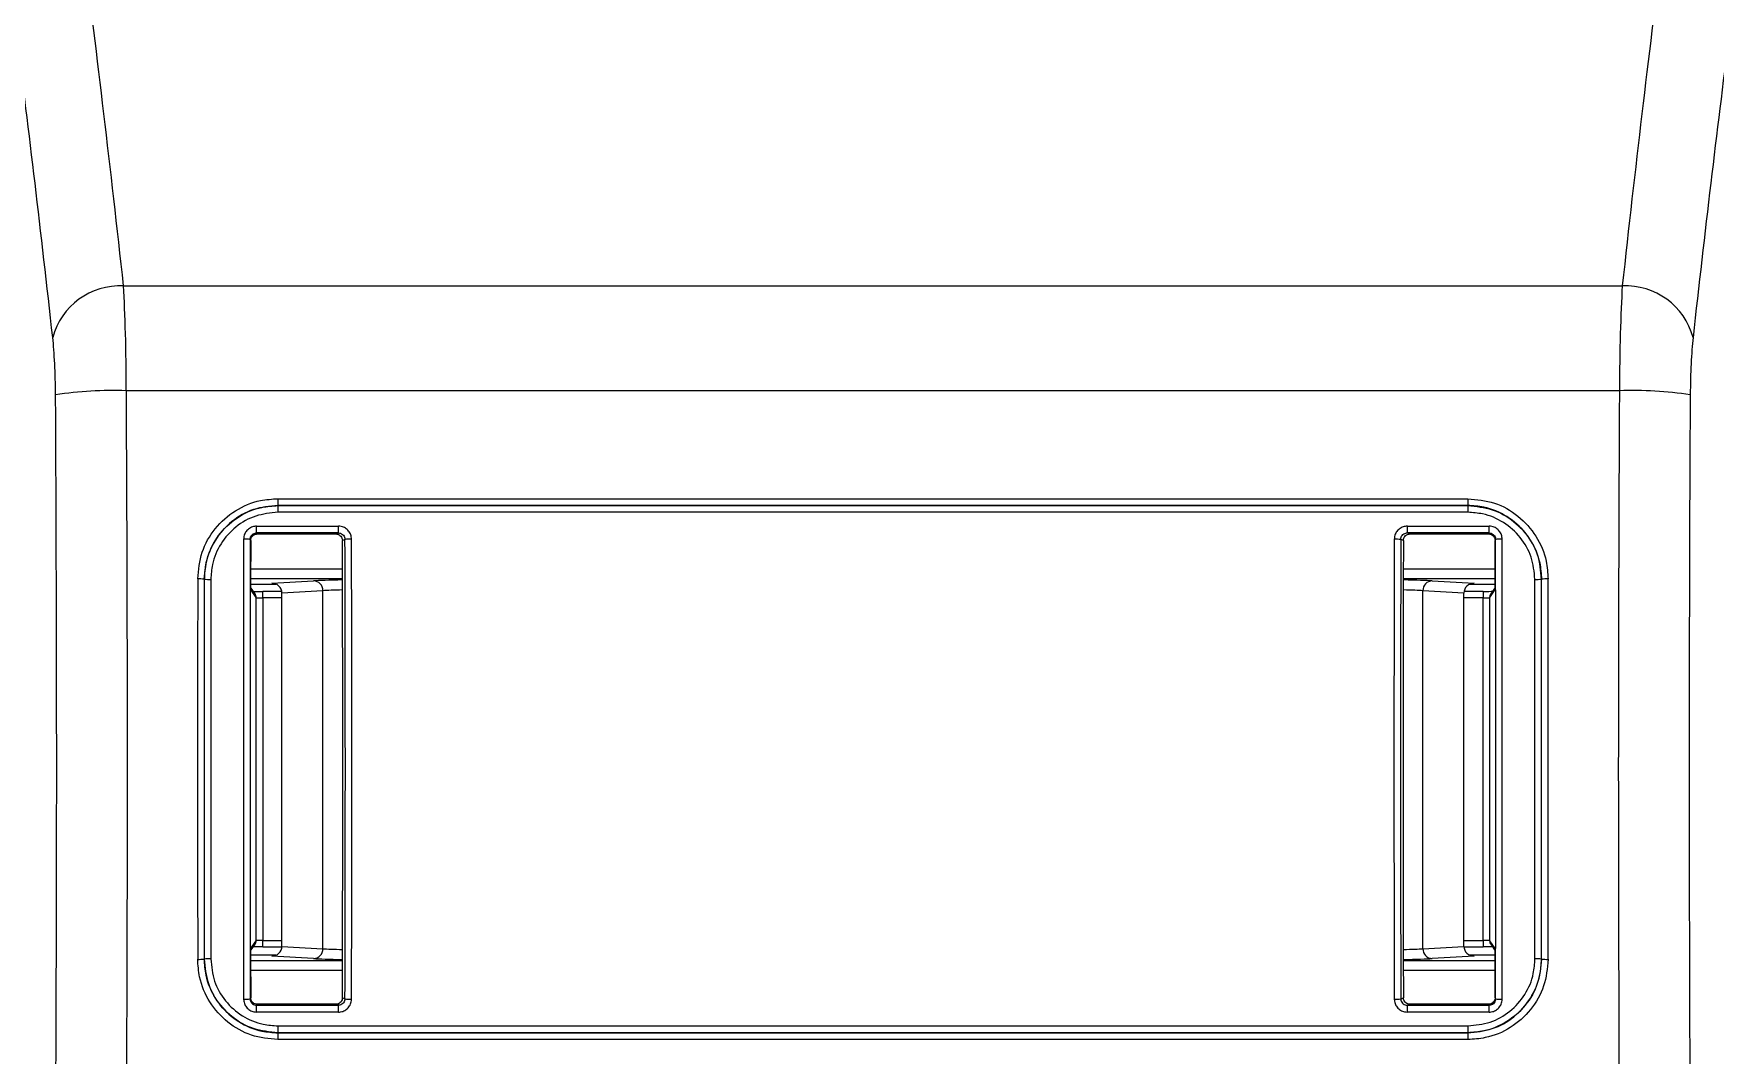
# Model space of a CAD drawing. Extents: x 9.3 to 87.2, y 0.6 to 68.8.
# Drawn here: x 79.536 to 82.111, y 26.228 to 27.793 of the extents above; entities that cross this region are included whole.
import ezdxf

# ---------------------------------------------------------------- set-up
doc = ezdxf.new("R2010")
doc.units = 0
doc.header["$MEASUREMENT"] = 0
doc.layers.add('OBJECT', color=7, linetype='CONTINUOUS')

msp = doc.modelspace()

# ---------------------------------------------------------------- linework, layer by layer
at = {"layer": 'OBJECT'}
for p, q in [((79.6735, 27.4061), (81.9683, 27.4061)), ((81.9641, 27.2457), (79.6777, 27.2457)), ((79.9099, 27.0803), (81.7319, 27.0803)), ((79.9099, 27.0803), (79.9099, 27.0699)), ((79.9099, 27.0699), (79.9099, 27.0698)), ((81.7319, 27.0699), (79.9099, 27.0699)), ((79.9099, 27.0698), (79.9099, 27.0594)), ((79.9099, 27.0698), (81.7319, 27.0698)), ((81.7319, 27.0803), (81.7319, 27.0699)), ((81.7319, 27.0698), (81.7319, 27.0699)), ((81.7319, 27.0698), (81.7319, 27.0594)), ((81.7319, 27.0594), (79.9099, 27.0594)), ((79.8681, 27.0163), (79.8673, 27.0179)), ((79.8773, 27.0382), (80.0025, 27.0382)), ((79.8773, 27.0279), (79.8773, 27.0382)), ((80.0025, 27.0279), (79.8773, 27.0279)), ((79.8773, 27.0279), (79.8781, 27.0263)), ((79.8781, 27.0263), (79.9985, 27.0263)), ((79.8781, 27.0263), (79.9985, 27.0263)), ((79.8781, 27.0263), (79.8781, 27.0263)), ((79.9985, 27.0263), (80.0025, 27.0279)), ((79.9985, 27.0263), (79.9985, 27.0263)), ((80.0025, 27.0279), (80.0025, 27.0382)), ((80.0126, 27.0179), (80.0086, 27.0164)), ((81.6331, 27.0164), (81.6292, 27.0179)), ((81.6393, 27.0382), (81.7644, 27.0382)), ((81.6393, 27.0279), (81.6393, 27.0382)), ((81.7644, 27.0279), (81.6393, 27.0279)), ((81.6393, 27.0279), (81.6433, 27.0263)), ((81.6433, 27.0263), (81.7637, 27.0263)), ((81.6433, 27.0263), (81.7637, 27.0263)), ((81.6433, 27.0263), (81.6433, 27.0263)), ((81.7637, 27.0263), (81.7644, 27.0279)), ((81.7637, 27.0263), (81.7637, 27.0263)), ((81.7644, 27.0279), (81.7644, 27.0382)), ((81.7744, 27.0179), (81.7737, 27.0163)), ((79.8681, 26.9729), (80.0088, 26.9729)), ((81.633, 26.9729), (81.7737, 26.9729)), ((79.7971, 26.9571), (79.797, 26.9571)), ((80.0088, 26.9575), (79.8681, 26.9575)), ((79.8681, 26.9493), (79.9069, 26.9493)), ((79.8749, 26.9344), (79.8681, 26.9446)), ((79.8766, 26.9288), (79.8681, 26.9415)), ((79.9157, 26.9383), (79.8866, 26.9383)), ((79.8866, 26.9283), (79.8866, 26.9383)), ((79.9004, 26.9507), (79.9643, 26.9544)), ((79.9788, 26.9394), (79.9159, 26.9358)), ((79.9159, 26.3946), (79.9159, 26.9358)), ((79.9788, 26.391), (79.9788, 26.9394)), ((81.7737, 26.9575), (81.633, 26.9575)), ((81.663, 26.391), (81.663, 26.9394)), ((81.7259, 26.9358), (81.663, 26.9394)), ((81.6775, 26.9544), (81.7414, 26.9507)), ((81.7259, 26.3946), (81.7259, 26.9358)), ((81.7552, 26.9383), (81.7261, 26.9383)), ((81.7349, 26.9493), (81.7736, 26.9493)), ((81.7552, 26.9383), (81.7552, 26.9283)), ((81.7734, 26.941), (81.7652, 26.9288)), ((81.7735, 26.9443), (81.7669, 26.9344)), ((81.7735, 26.9426), (81.7734, 26.941)), ((81.7735, 26.9424), (81.7735, 26.9424)), ((81.8448, 26.9571), (81.8446, 26.9571)), ((79.8766, 26.4033), (79.8766, 26.9288)), ((79.8866, 26.9283), (79.8866, 26.4038)), ((79.9159, 26.9283), (79.8866, 26.9283)), ((81.7552, 26.9283), (81.7259, 26.9283)), ((81.7552, 26.4038), (81.7552, 26.9283)), ((81.7652, 26.9288), (81.7652, 26.4033)), ((79.8681, 26.3906), (79.8766, 26.4033)), ((79.8681, 26.3876), (79.8749, 26.3978)), ((79.8866, 26.3938), (79.8866, 26.4038)), ((79.8866, 26.4038), (79.9159, 26.4038)), ((79.9159, 26.3946), (79.9788, 26.391)), ((81.663, 26.391), (81.7259, 26.3946)), ((81.7259, 26.4038), (81.7552, 26.4038)), ((81.7552, 26.4038), (81.7552, 26.3938)), ((81.7652, 26.4033), (81.7734, 26.3911)), ((81.7669, 26.3978), (81.7735, 26.3878)), ((79.797, 26.3751), (79.7971, 26.3751)), ((79.9069, 26.381), (79.8681, 26.381)), ((79.8681, 26.3729), (80.0088, 26.3729)), ((79.8866, 26.3938), (79.9159, 26.3938)), ((79.9643, 26.376), (79.9004, 26.3797)), ((81.633, 26.3729), (81.7737, 26.3729)), ((81.7414, 26.3797), (81.6775, 26.376)), ((81.7259, 26.3938), (81.7552, 26.3938)), ((81.7736, 26.381), (81.7349, 26.381)), ((81.7734, 26.3911), (81.7735, 26.3895)), ((81.7735, 26.3899), (81.7735, 26.3898)), ((81.8446, 26.3751), (81.8448, 26.3751)), ((80.0088, 26.3575), (79.8681, 26.3575)), ((81.7737, 26.3575), (81.633, 26.3575)), ((79.8673, 26.3143), (79.8681, 26.3158)), ((79.8781, 26.3059), (79.8773, 26.3043)), ((79.8773, 26.2939), (79.8773, 26.3043)), ((79.8773, 26.3043), (80.0025, 26.3043)), ((80.0025, 26.2939), (79.8773, 26.2939)), ((79.9985, 26.3059), (79.8781, 26.3059)), ((79.9985, 26.3059), (79.8781, 26.3059)), ((79.8781, 26.3059), (79.8781, 26.3059)), ((80.0025, 26.3043), (79.9985, 26.3059)), ((79.9985, 26.3059), (79.9985, 26.3059)), ((80.0025, 26.2939), (80.0025, 26.3043)), ((80.0086, 26.3158), (80.0126, 26.3142)), ((81.6292, 26.3142), (81.6331, 26.3158)), ((81.6433, 26.3059), (81.6393, 26.3043)), ((81.6393, 26.2939), (81.6393, 26.3043)), ((81.6393, 26.3043), (81.7644, 26.3043)), ((81.7644, 26.2939), (81.6393, 26.2939)), ((81.7637, 26.3059), (81.6433, 26.3059)), ((81.7637, 26.3059), (81.6433, 26.3059)), ((81.6433, 26.3059), (81.6433, 26.3059)), ((81.7644, 26.3043), (81.7637, 26.3059)), ((81.7637, 26.3059), (81.7637, 26.3059)), ((81.7644, 26.2939), (81.7644, 26.3043)), ((81.7737, 26.3158), (81.7744, 26.3143)), ((79.9099, 26.2728), (79.9099, 26.2624)), ((79.9099, 26.2728), (81.7319, 26.2728)), ((81.7319, 26.2728), (81.7319, 26.2624)), ((79.9099, 26.2624), (79.9099, 26.2622)), ((81.7319, 26.2624), (79.9099, 26.2624)), ((79.9099, 26.2622), (79.9099, 26.2518)), ((79.9099, 26.2622), (81.7319, 26.2622)), ((81.7319, 26.2518), (79.9099, 26.2518)), ((81.7319, 26.2622), (81.7319, 26.2624)), ((81.7319, 26.2622), (81.7319, 26.2518))]:
    msp.add_line(p, q, dxfattribs=at)
for centre, radius, start, end in [((79.6682, 27.2995), 0.1068, 87.178, 165.0664), ((81.9736, 27.2995), 0.1068, 14.9334, 92.8222), ((79.658, 26.6446), 0.6014, 88.1162, 98.4756), ((81.9838, 26.6446), 0.6014, 81.5244, 91.8837), ((79.8597, 26.9434), 0.0749, 84.1707, 91.8308), ((80.0206, 26.9313), 0.087, 88.7207, 95.2928), ((81.6212, 26.9313), 0.0869, 84.7069, 91.2795), ((81.7821, 26.9434), 0.0749, 88.1686, 95.8299), ((79.7893, 26.8667), 0.0907, 85.1893, 91.5128), ((79.8047, 27.0473), 0.0906, 265.1845, 271.5143), ((79.964, 26.9396), 0.0148, 359.2951, 88.7252), ((81.6778, 26.9396), 0.0148, 91.2766, 180.7031), ((81.837, 27.0473), 0.0906, 268.4858, 274.8154), ((81.8524, 26.8667), 0.0907, 88.4868, 94.8111), ((79.8666, 26.9288), 0.01, 359.9917, 33.67), ((81.7752, 26.9288), 0.00999, 146.3119, 180.0264), ((79.8666, 26.4033), 0.01, 326.3298, 0.0085), ((81.7752, 26.4033), 0.00999, 179.9735, 213.6883), ((79.7893, 26.4654), 0.0907, 268.4872, 274.8107), ((79.8047, 26.2848), 0.0906, 88.4857, 94.8155), ((79.964, 26.3908), 0.0148, 271.2748, 0.7049), ((81.6778, 26.3908), 0.0148, 179.2969, 268.7234), ((81.837, 26.2848), 0.0906, 85.1846, 91.5142), ((81.8524, 26.4654), 0.0907, 265.1889, 271.5132), ((79.8597, 26.3887), 0.0749, 268.1685, 275.83), ((80.0206, 26.4008), 0.087, 264.7074, 271.279), ((81.6212, 26.4008), 0.087, 268.7207, 275.2928), ((81.7821, 26.3887), 0.0749, 264.1694, 271.832)]:
    msp.add_arc(centre, radius, start, end, dxfattribs=at)
for centre, major_axis, ratio, start_param, end_param in [((78.9497, 20.0611), (0, 10.1198), 0.103972, 5.524599, 5.601947), ((82.6921, 20.0611), (0, 10.1198), 0.103972, 0.681238, 0.758586), ((78.8413, 20.0611), (0, 10.0108), 0.105104, 5.524599, 5.594554), ((82.8005, 20.0611), (0, 10.0108), 0.105104, 0.688631, 0.758586), ((79.664, 27.2319), (0, 0.24), 0.057369, 4.769693, 5.524599), ((81.9778, 27.2319), (0, 0.24), 0.057369, 0.758586, 1.513492), ((79.5556, 27.2319), (0, 0.131), 0.105104, 4.769693, 5.524599), ((82.0862, 27.2319), (0, 0.131), 0.105104, 0.758586, 1.513492), ((78.6273, 26.6661), (0, 10.12), 0.103972, 4.655085, 4.769693), ((83.0145, 26.6661), (0, 10.12), 0.103972, 1.513492, 1.6281), ((78.5189, 26.6661), (0, 10.011), 0.105104, 4.655085, 4.769693), ((83.1229, 26.6661), (0, 10.011), 0.105104, 1.513492, 1.6281), ((80.0332, 26.6661), (0, 10.09), 0.017438, 1.535888, 1.605705), ((80.0432, 26.6661), (0, 10.08), 0.017455, 1.535888, 1.605705), ((80.0432, 26.6661), (0, 10.035), 0.017455, 1.535888, 1.543342), ((79.1312, 26.6661), (0, 10.035), 0.087489, 4.677476, 4.747302), ((79.1312, 26.6661), (0, 10.08), 0.087489, 4.677476, 4.747302), ((79.1412, 26.6661), (0, 10.09), 0.087402, 4.677476, 4.747302), ((82.5006, 26.6661), (0, 10.09), 0.087402, 1.535883, 1.60571), ((82.5106, 26.6661), (0, 10.08), 0.087489, 1.535883, 1.60571), ((82.5106, 26.6661), (0, 10.035), 0.087489, 1.535883, 1.60571), ((81.5986, 26.6661), (0, 10.035), 0.017455, 4.741842, 4.747297), ((81.5986, 26.6661), (0, 10.08), 0.017455, 4.677481, 4.747297), ((81.6086, 26.6661), (0, 10.09), 0.017438, 4.677481, 4.747297), ((81.7733, 26.961), (0, 0.02), 0.017455, 3.167773, 4.741842), ((79.9634, 26.6661), (0, 10.12), 0.017438, 1.542009, 1.599584), ((79.9734, 26.6661), (0, 10.11), 0.017455, 1.542009, 1.599584), ((79.9734, 26.6661), (0, 10.1), 0.017455, 1.54198, 1.599612), ((79.9834, 26.6661), (0, 10.09), 0.017472, 1.54198, 1.599612), ((79.8866, 26.9388), (0.02, 0), 0.026186, 3.8607, 4.712389), ((79.9004, 26.9357), (0.0155, 0.0009), 0.96581, 6.227335, 7.794117), ((80.2203, 26.9533), (0.265, 0), 0.015513, 2.494666, 2.879763), ((80.2203, 26.9383), (0.25, 0), 0.016443, 2.578608, 2.879763), ((81.4215, 26.9383), (0.25, 0), 0.016443, 0.261829, 0.562985), ((81.4215, 26.9533), (0.265, 0), 0.015513, 0.261829, 0.646927), ((81.7414, 26.9357), (0.0155, -0.0009), 0.96581, 1.630661, 3.197443), ((81.7552, 26.9388), (0.02, 0), 0.026186, 4.712389, 5.624307), ((81.6584, 26.6661), (0, 10.09), 0.017472, 4.683573, 4.741205), ((81.6684, 26.6661), (0, 10.1), 0.017455, 4.683573, 4.741205), ((81.6684, 26.6661), (0, 10.11), 0.017455, 4.683602, 4.741176), ((81.6784, 26.6661), (0, 10.12), 0.017438, 4.683602, 4.741176), ((79.8866, 26.9288), (0.01, 0), 0.052372, 3.159046, 4.712389), ((81.7552, 26.9288), (0.01, 0), 0.052372, 4.712389, 6.265732), ((79.8866, 26.4033), (0.01, 0), 0.052372, 1.570796, 3.124139), ((79.9004, 26.3947), (0.0155, -0.0009), 0.96581, 4.772254, 6.339035), ((81.7414, 26.3947), (0.0155, 0.0009), 0.96581, 3.085743, 4.652524), ((81.7552, 26.4033), (0.01, 0), 0.052372, 0.017453, 1.570796), ((80.0432, 26.6661), (0, 10.035), 0.017455, 1.59825, 1.605705), ((79.8866, 26.3933), (0.02, 0), 0.026186, 1.570796, 2.482715), ((80.2203, 26.377), (0.265, 0), 0.015513, 3.403422, 3.788492), ((80.2203, 26.392), (0.25, 0), 0.016443, 3.403422, 3.704546), ((81.4215, 26.392), (0.25, 0), 0.016443, 5.720232, 6.021356), ((81.4215, 26.377), (0.265, 0), 0.015513, 5.636286, 6.021356), ((81.7552, 26.3933), (0.02, 0), 0.026186, 0.719107, 1.570796), ((81.7733, 26.3711), (0, 0.02), 0.017455, 4.682936, 6.257005), ((81.5986, 26.6661), (0, 10.035), 0.017455, 4.677481, 4.682936)]:
    msp.add_ellipse(centre, major_axis=major_axis, ratio=ratio, start_param=start_param, end_param=end_param, dxfattribs=at)
for points, knots in [([(79.787, 26.9574), (79.7883, 26.9712), (79.7911, 26.9989), (79.8123, 27.0358), (79.8436, 27.0636), (79.8781, 27.0783), (79.9009, 27.0797), (79.9099, 27.0803)], [0, 0, 0, 0, 0.2151315, 0.430265, 0.6453086, 0.8600658, 1, 1, 1, 1]), ([(79.9099, 27.0699), (79.8972, 27.0687), (79.8718, 27.0662), (79.838, 27.0467), (79.8125, 27.0181), (79.7989, 26.9864), (79.7975, 26.9654), (79.797, 26.9571)], [0, 0, 0, 0, 0.214577, 0.429151, 0.643826, 0.858661, 1, 1, 1, 1]), ([(79.7971, 26.9571), (79.7984, 26.9697), (79.8009, 26.9951), (79.8204, 27.0289), (79.849, 27.0544), (79.8807, 27.0678), (79.9016, 27.0692), (79.9099, 27.0698)], [0, 0, 0, 0, 0.214843, 0.429686, 0.644528, 0.859298, 1, 1, 1, 1]), ([(81.7319, 27.0803), (81.7457, 27.079), (81.7733, 27.0763), (81.8101, 27.0551), (81.8379, 27.024), (81.8527, 26.9894), (81.8542, 26.9665), (81.8548, 26.9574)], [0, 0, 0, 0, 0.21434, 0.428673, 0.643186, 0.858034, 1, 1, 1, 1]), ([(81.8448, 26.9571), (81.8436, 26.9698), (81.8411, 26.9952), (81.8216, 27.029), (81.7929, 27.0545), (81.7611, 27.068), (81.7402, 27.0694), (81.7319, 27.0699)], [0, 0, 0, 0, 0.214894, 0.429788, 0.644687, 0.859483, 1, 1, 1, 1]), ([(81.7319, 27.0698), (81.7446, 27.0685), (81.7699, 27.066), (81.8037, 27.0466), (81.8292, 27.018), (81.8427, 26.9863), (81.8441, 26.9654), (81.8446, 26.9571)], [0, 0, 0, 0, 0.214633, 0.429265, 0.643958, 0.858756, 1, 1, 1, 1]), ([(79.9099, 27.0594), (79.8983, 27.0582), (79.8752, 27.056), (79.8444, 27.0383), (79.8212, 27.0122), (79.8089, 26.9834), (79.8076, 26.9643), (79.8071, 26.9568)], [0, 0, 0, 0, 0.214877, 0.42976, 0.644617, 0.8594, 1, 1, 1, 1]), ([(81.8346, 26.9568), (81.8335, 26.9683), (81.8312, 26.9914), (81.8135, 27.0221), (81.7874, 27.0453), (81.7586, 27.0576), (81.7395, 27.0589), (81.7319, 27.0594)], [0, 0, 0, 0, 0.214604, 0.429204, 0.643897, 0.858706, 1, 1, 1, 1]), ([(79.8773, 27.0382), (79.8751, 27.038), (79.8706, 27.0376), (79.8646, 27.0341), (79.8601, 27.029), (79.8577, 27.0234), (79.8574, 27.0197), (79.8573, 27.0182)], [0, 0, 0, 0, 0.2145499, 0.4291091, 0.6437392, 0.8585491, 1, 1, 1, 1]), ([(79.8673, 27.0179), (79.8674, 27.019), (79.8677, 27.0212), (79.8694, 27.0242), (79.8719, 27.0265), (79.8747, 27.0277), (79.8766, 27.0278), (79.8773, 27.0279)], [0, 0, 0, 0, 0.2145901, 0.4291721, 0.6438406, 0.8586265, 1, 1, 1, 1]), ([(79.8681, 27.0163), (79.8682, 27.0174), (79.8685, 27.0197), (79.8702, 27.0227), (79.8727, 27.0249), (79.8755, 27.0261), (79.8774, 27.0262), (79.8781, 27.0263)], [0, 0, 0, 0, 0.214592, 0.429174, 0.643843, 0.858663, 1, 1, 1, 1]), ([(79.9985, 27.0263), (79.9997, 27.0262), (80.002, 27.026), (80.005, 27.0242), (80.0073, 27.0216), (80.0085, 27.0188), (80.0086, 27.017), (80.0086, 27.0164)], [0, 0, 0, 0, 0.2192955, 0.4386213, 0.6564393, 0.8710646, 1, 1, 1, 1]), ([(80.0225, 27.0183), (80.0223, 27.0205), (80.0218, 27.025), (80.0184, 27.031), (80.0133, 27.0355), (80.0077, 27.0379), (80.0039, 27.0381), (80.0025, 27.0382)], [0, 0, 0, 0, 0.214325, 0.428641, 0.643244, 0.858471, 1, 1, 1, 1]), ([(80.0025, 27.0279), (80.0036, 27.0277), (80.0059, 27.0275), (80.009, 27.0258), (80.0112, 27.0232), (80.0124, 27.0204), (80.0125, 27.0186), (80.0126, 27.0179)], [0, 0, 0, 0, 0.219261, 0.43859, 0.656432, 0.871061, 1, 1, 1, 1]), ([(81.6393, 27.0382), (81.6371, 27.038), (81.6325, 27.0376), (81.6265, 27.0341), (81.622, 27.029), (81.6196, 27.0234), (81.6193, 27.0197), (81.6193, 27.0183)], [0, 0, 0, 0, 0.2158887, 0.4317743, 0.6474045, 0.8624418, 1, 1, 1, 1]), ([(81.6292, 27.0179), (81.6293, 27.019), (81.6296, 27.0213), (81.6313, 27.0242), (81.6338, 27.0265), (81.6366, 27.0277), (81.6385, 27.0278), (81.6393, 27.0279)], [0, 0, 0, 0, 0.2109945, 0.4219293, 0.6343698, 0.8499443, 1, 1, 1, 1]), ([(81.6331, 27.0164), (81.6333, 27.0175), (81.6335, 27.0197), (81.6352, 27.0226), (81.6377, 27.0249), (81.6406, 27.0261), (81.6425, 27.0262), (81.6433, 27.0263)], [0, 0, 0, 0, 0.210996, 0.421941, 0.634365, 0.849958, 1, 1, 1, 1]), ([(81.7637, 27.0263), (81.7648, 27.0262), (81.767, 27.026), (81.77, 27.0242), (81.7723, 27.0217), (81.7735, 27.0189), (81.7736, 27.017), (81.7737, 27.0163)], [0, 0, 0, 0, 0.214959, 0.429912, 0.64481, 0.859584, 1, 1, 1, 1]), ([(81.7844, 27.0182), (81.7842, 27.0205), (81.7838, 27.025), (81.7803, 27.031), (81.7752, 27.0355), (81.7696, 27.0379), (81.7659, 27.0381), (81.7644, 27.0382)], [0, 0, 0, 0, 0.214996, 0.429992, 0.644917, 0.859672, 1, 1, 1, 1]), ([(81.7644, 27.0279), (81.7656, 27.0277), (81.7678, 27.0275), (81.7708, 27.0258), (81.7731, 27.0233), (81.7743, 27.0205), (81.7744, 27.0186), (81.7744, 27.0179)], [0, 0, 0, 0, 0.214943, 0.429901, 0.644803, 0.85958, 1, 1, 1, 1]), ([(79.9099, 26.2518), (79.8961, 26.2532), (79.8685, 26.2559), (79.8317, 26.277), (79.8039, 26.3082), (79.7891, 26.3428), (79.7876, 26.3657), (79.787, 26.3748)], [0, 0, 0, 0, 0.2143401, 0.4286737, 0.6431867, 0.8580339, 1, 1, 1, 1]), ([(79.797, 26.3751), (79.7982, 26.3624), (79.8007, 26.337), (79.8202, 26.3031), (79.8489, 26.2776), (79.8807, 26.2641), (79.9016, 26.2627), (79.9099, 26.2622)], [0, 0, 0, 0, 0.2148944, 0.4297875, 0.6446888, 0.8594841, 1, 1, 1, 1]), ([(79.9099, 26.2624), (79.8972, 26.2636), (79.8719, 26.2661), (79.8381, 26.2855), (79.8126, 26.3141), (79.7991, 26.3458), (79.7977, 26.3668), (79.7971, 26.3751)], [0, 0, 0, 0, 0.214633, 0.429263, 0.643959, 0.858756, 1, 1, 1, 1]), ([(79.8071, 26.3754), (79.8083, 26.3638), (79.8106, 26.3408), (79.8283, 26.31), (79.8543, 26.2868), (79.8832, 26.2745), (79.9023, 26.2733), (79.9099, 26.2728)], [0, 0, 0, 0, 0.214604, 0.429203, 0.643897, 0.858708, 1, 1, 1, 1]), ([(81.7319, 26.2728), (81.7434, 26.2739), (81.7666, 26.2762), (81.7974, 26.2939), (81.8206, 26.3199), (81.8329, 26.3488), (81.8341, 26.3678), (81.8346, 26.3754)], [0, 0, 0, 0, 0.214879, 0.429758, 0.644618, 0.8594, 1, 1, 1, 1]), ([(81.7319, 26.2622), (81.7446, 26.2635), (81.77, 26.2659), (81.8038, 26.2854), (81.8293, 26.314), (81.8429, 26.3458), (81.8443, 26.3667), (81.8448, 26.3751)], [0, 0, 0, 0, 0.214577, 0.42915, 0.643825, 0.858661, 1, 1, 1, 1]), ([(81.8446, 26.3751), (81.8434, 26.3624), (81.8409, 26.337), (81.8214, 26.3032), (81.7928, 26.2778), (81.7611, 26.2643), (81.7402, 26.2629), (81.7319, 26.2624)], [0, 0, 0, 0, 0.214843, 0.429686, 0.644527, 0.859299, 1, 1, 1, 1]), ([(81.8548, 26.3748), (81.8535, 26.3609), (81.8507, 26.3332), (81.8295, 26.2963), (81.7982, 26.2685), (81.7636, 26.2539), (81.7409, 26.2524), (81.7319, 26.2518)], [0, 0, 0, 0, 0.215131, 0.430266, 0.64531, 0.860066, 1, 1, 1, 1]), ([(79.8573, 26.3139), (79.8576, 26.3117), (79.858, 26.3072), (79.8615, 26.3012), (79.8665, 26.2966), (79.8722, 26.2943), (79.8759, 26.294), (79.8773, 26.2939)], [0, 0, 0, 0, 0.214994, 0.429995, 0.644918, 0.859673, 1, 1, 1, 1]), ([(79.8673, 26.3143), (79.8674, 26.3135), (79.8675, 26.3117), (79.8687, 26.3089), (79.871, 26.3063), (79.874, 26.3046), (79.8762, 26.3044), (79.8773, 26.3043)], [0, 0, 0, 0, 0.140418, 0.355198, 0.570086, 0.785041, 1, 1, 1, 1]), ([(79.8781, 26.3059), (79.877, 26.306), (79.8747, 26.3062), (79.8717, 26.3079), (79.8695, 26.3104), (79.8683, 26.3132), (79.8682, 26.3151), (79.8681, 26.3158)], [0, 0, 0, 0, 0.21496, 0.429914, 0.644801, 0.859583, 1, 1, 1, 1]), ([(80.0086, 26.3158), (80.0085, 26.3147), (80.0083, 26.3125), (80.0066, 26.3095), (80.0041, 26.3073), (80.0012, 26.306), (79.9993, 26.3059), (79.9985, 26.3059)], [0, 0, 0, 0, 0.210991, 0.421937, 0.634364, 0.849958, 1, 1, 1, 1]), ([(80.0126, 26.3142), (80.0125, 26.3131), (80.0122, 26.3109), (80.0105, 26.3079), (80.008, 26.3057), (80.0051, 26.3045), (80.0032, 26.3043), (80.0025, 26.3043)], [0, 0, 0, 0, 0.2109911, 0.4219371, 0.6343675, 0.8499613, 1, 1, 1, 1]), ([(80.0025, 26.2939), (80.0047, 26.2941), (80.0092, 26.2946), (80.0153, 26.298), (80.0198, 26.3031), (80.0222, 26.3087), (80.0224, 26.3124), (80.0225, 26.3139)], [0, 0, 0, 0, 0.21589, 0.431769, 0.6474, 0.862442, 1, 1, 1, 1]), ([(81.6193, 26.3139), (81.6195, 26.3116), (81.6199, 26.3071), (81.6234, 26.3012), (81.6285, 26.2966), (81.6341, 26.2943), (81.6379, 26.294), (81.6393, 26.2939)], [0, 0, 0, 0, 0.214324, 0.428637, 0.643247, 0.858463, 1, 1, 1, 1]), ([(81.6292, 26.3142), (81.6293, 26.3135), (81.6294, 26.3117), (81.6305, 26.3089), (81.6328, 26.3064), (81.6359, 26.3046), (81.6382, 26.3044), (81.6393, 26.3043)], [0, 0, 0, 0, 0.128936, 0.343571, 0.561396, 0.780722, 1, 1, 1, 1]), ([(81.6433, 26.3059), (81.6421, 26.306), (81.6398, 26.3062), (81.6368, 26.3079), (81.6345, 26.3105), (81.6333, 26.3133), (81.6332, 26.3151), (81.6331, 26.3158)], [0, 0, 0, 0, 0.2192785, 0.4386055, 0.6564354, 0.8710618, 1, 1, 1, 1]), ([(81.7737, 26.3158), (81.7736, 26.3147), (81.7733, 26.3125), (81.7716, 26.3095), (81.7691, 26.3072), (81.7663, 26.306), (81.7644, 26.3059), (81.7637, 26.3059)], [0, 0, 0, 0, 0.214585, 0.429164, 0.643829, 0.858647, 1, 1, 1, 1]), ([(81.7744, 26.3143), (81.7743, 26.3131), (81.7741, 26.3109), (81.7724, 26.3079), (81.7699, 26.3056), (81.767, 26.3044), (81.7652, 26.3043), (81.7644, 26.3043)], [0, 0, 0, 0, 0.2145902, 0.4291722, 0.6438408, 0.8586451, 1, 1, 1, 1]), ([(81.7644, 26.2939), (81.7667, 26.2941), (81.7712, 26.2946), (81.7772, 26.298), (81.7817, 26.3031), (81.7841, 26.3087), (81.7843, 26.3124), (81.7844, 26.3139)], [0, 0, 0, 0, 0.214551, 0.429103, 0.643742, 0.858546, 1, 1, 1, 1])]:
    msp.add_open_spline(points, degree=3, knots=knots, dxfattribs=at)

doc.saveas('drawing.dxf')
